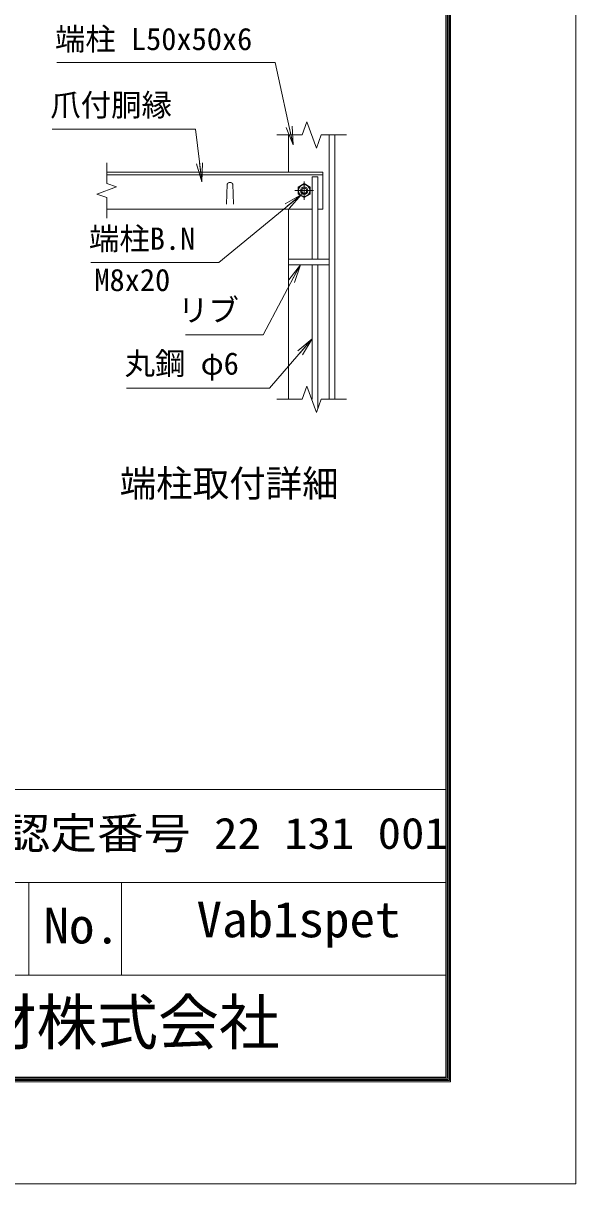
# Model space of a CAD drawing. Units: millimetres, scale not verified. Extents: x -4200 to 4200, y -2970 to 2970.
# Drawn here: x 3008 to 4200, y -2970 to -467 of the extents above; entities that cross this region are included whole.
import ezdxf
from ezdxf.enums import TextEntityAlignment as Align

# ---------------------------------------------------------------- set-up
doc = ezdxf.new("R2010")
doc.units = ezdxf.units.MM
doc.header["$LTSCALE"] = 10
doc.linetypes.add('USER1', pattern=[50.8, 31.75, -6.35, 6.35, -6.35])
for name, color, linetype, lineweight in [('0-0_D-STR1', 1, 'Continuous', 18), ('0-1_D-BMK', 2, 'USER1', 13), ('0-2_D-STR-DIM', 7, 'Continuous', 13), ('0-3_D-STR3', 3, 'Continuous', 13), ('0-7_D-STR-TXT', 7, 'Continuous', 13), ('0-8_0', 7, 'Continuous', 18), ('0-C_D-TTL', 7, 'Continuous', 18)]:
    doc.layers.add(name, color=color, linetype=linetype, lineweight=lineweight)
doc.layers.add('0-A_D-TTL-TXT', color=7, linetype='Continuous')
doc.styles.add('ＭＳ ゴシック', font='')
doc.styles.get('ＭＳ ゴシック').set_extended_font_data('MS Gothic')

# ---------------------------------------------------------------- blocks, each defined once
blk = doc.blocks.new('_Open')
at = {"layer": '0-8_0'}
blk.add_line((-10, 1.667), (0, 0), dxfattribs=at)
blk.add_lwpolyline([(-10, -1.667), (0, 0), (-10, 0)], dxfattribs=at)

msp = doc.modelspace()

# ---------------------------------------------------------------- linework, layer by layer
at = {"layer": '0-0_D-STR1'}
for p, q in [((3580.2, -788.2), (3580.2, -708.2)), ((3668.2, -708.2), (3668.2, -1278.2)), ((3680.2, -708.2), (3680.2, -1278.2)), ((3654.2, -788.2), (3188.2, -788.2)), ((3654.2, -794.2), (3188.2, -794.2)), ((3654.2, -868.2), (3654.2, -788.2)), ((3448.2, -814.45), (3446.7, -857.45)), ((3460.2, -814.45), (3461.7, -857.45)), ((3631.47, -868.2), (3188.2, -868.2)), ((3580.2, -1278.2), (3580.2, -868.2)), ((3654.2, -868.2), (3643.47, -868.2)), ((3580.2, -976.2), (3668.2, -976.2)), ((3580.2, -988.2), (3668.2, -988.2))]:
    msp.add_line(p, q, dxfattribs=at)
msp.add_arc((3454.2, -816.95), 6.5, 22.61986, 157.38014, dxfattribs=at)
at = {"layer": '0-1_D-BMK'}
for p, q in [((3614.2, -848.2), (3614.2, -808.2)), ((3634.2, -828.2), (3594.2, -828.2))]:
    msp.add_line(p, q, dxfattribs=at)
at = {"layer": '0-2_D-STR-DIM'}
for p, q in [((3609.68, -708.2), (3555.2, -708.2)), ((3705.2, -708.2), (3650.72, -708.2)), ((3188.2, -767.94), (3188.2, -812.54)), ((3209.35, -820.24), (3167.06, -835.63)), ((3188.2, -812.54), (3209.35, -820.24)), ((3167.06, -835.63), (3188.2, -843.33)), ((3188.2, -843.33), (3188.2, -887.94)), ((3619.94, -1250.01), (3609.68, -1278.2)), ((3640.46, -1306.39), (3619.94, -1250.01)), ((3609.68, -1278.2), (3555.2, -1278.2)), ((3650.72, -1278.2), (3640.46, -1306.39)), ((3705.2, -1278.2), (3650.72, -1278.2))]:
    msp.add_line(p, q, dxfattribs=at)
msp.add_lwpolyline([(3650.72, -708.2), (3640.46, -736.39), (3619.94, -680.01), (3609.68, -708.2)], dxfattribs=at)
at = {"layer": '0-3_D-STR3'}
for p, q in [((3643.47, -798.2), (3643.47, -976.2)), ((3614.2, -813.19), (3601.2, -820.69)), ((3601.2, -820.69), (3601.2, -835.7)), ((3627.2, -820.69), (3614.2, -813.19)), ((3627.2, -835.7), (3627.2, -820.69)), ((3601.2, -835.7), (3614.2, -843.21)), ((3614.2, -843.21), (3627.2, -835.7)), ((3631.47, -988.2), (3631.47, -1278.2)), ((3643.47, -988.2), (3643.47, -1298.13))]:
    msp.add_line(p, q, dxfattribs=at)
msp.add_lwpolyline([(3643.47, -798.2), (3631.47, -798.2), (3631.47, -976.2)], dxfattribs=at)
for radius in [12.5, 8, 5.6]:
    msp.add_circle((3614.2, -828.2), radius, dxfattribs=at)
at = {"layer": '0-7_D-STR-TXT'}
for points in [[(3080.44, -552.25), (3551.42, -552.25), (3589.98, -727.39)], [(3070.67, -695.98), (3379.71, -695.98), (3393.16, -807.03)], [(3153.8, -982.88), (3430.11, -982.88), (3607, -837.64)], [(3358.35, -1138.87), (3526.02, -1138.87), (3605, -989.96)], [(3231.32, -1254.39), (3539.35, -1254.39), (3630.16, -1149.14)]]:
    msp.add_lwpolyline(points, dxfattribs=at)
at = {"layer": '0-C_D-TTL'}
for p, q in [((2120, -2120), (3920, -2120)), ((2120, -2320), (3920, -2320)), ((3020, -2320), (3020, -2520)), ((3220, -2320), (3220, -2520)), ((2120, -2520), (3920, -2520))]:
    msp.add_line(p, q, dxfattribs=at)
at = {"layer": '0-C_D-TTL', "color": 2}
msp.add_lwpolyline([(-4200, 2970), (4200, 2970), (4200, -2970), (-4200, -2970)], close=True, dxfattribs=at)
at = {"layer": '0-C_D-TTL'}
for points in [[(-3930, 2750), (3930, 2750), (3930, -2750), (-3930, -2750)], [(-3927.5, 2747.5), (3927.5, 2747.5), (3927.5, -2747.5), (-3927.5, -2747.5)], [(-3925, 2745), (3925, 2745), (3925, -2745), (-3925, -2745)], [(-3922.5, 2742.5), (3922.5, 2742.5), (3922.5, -2742.5), (-3922.5, -2742.5)], [(-3920, 2740), (3920, 2740), (3920, -2740), (-3920, -2740)]]:
    msp.add_lwpolyline(points, close=True, dxfattribs=at)

# ---------------------------------------------------------------- block references
at = {"layer": '0-7_D-STR-TXT', "xscale": 4, "yscale": 4}
for p, rotation in [((3590.41, -729.35), 282.41679), ((3393.4, -809.02), 276.90146), ((3608.55, -836.37), 39.38905), ((3605.94, -988.2), 62.05959), ((3631.47, -1147.62), 49.21067)]:
    msp.add_blockref('_Open', p, dxfattribs=dict(at, rotation=rotation))

# ---------------------------------------------------------------- texts
at = {"layer": '0-7_D-STR-TXT', "style": 'ＭＳ ゴシック'}
for s, p in [('端柱 L50x50x6', (3076.64, -539.66)), ('爪付胴縁', (3066.61, -682)), ('端柱B.N', (3150, -970.29)), ('M8x20', (3161.71, -1059.29)), ('リブ', (3342.11, -1124.5)), ('丸鋼 φ6', (3227, -1239.52))]:
    msp.add_text(s, height=48.09, dxfattribs=at).set_placement(p, align=Align.BOTTOM_LEFT)
at = {"layer": '0-A_D-TTL-TXT', "style": 'ＭＳ ゴシック'}
for s, height, p in [('端柱取付詳細', 57.7, (3216.31, -1505.78)), ('端柱取付詳細', 57.7, (3216.31, -1505.78)), ('JFE 建材株式会社', 96.19, (2512.38, -2698.5))]:
    msp.add_text(s, height=height, dxfattribs=at).set_placement(p, align=Align.BOTTOM_LEFT)
for s, height, width, p in [('エコマーク認定番号 22 131 001', 67.35, 1.1, (2460, -2267.95)), ('No.', 76.98, 1.05, (3052, -2474.8)), ('Vab1spet', 76.98, 1.05, (3382, -2461.47))]:
    msp.add_text(s, height=height, dxfattribs=dict(at, width=width)).set_placement(p, align=Align.BOTTOM_LEFT)

doc.saveas('drawing.dxf')
